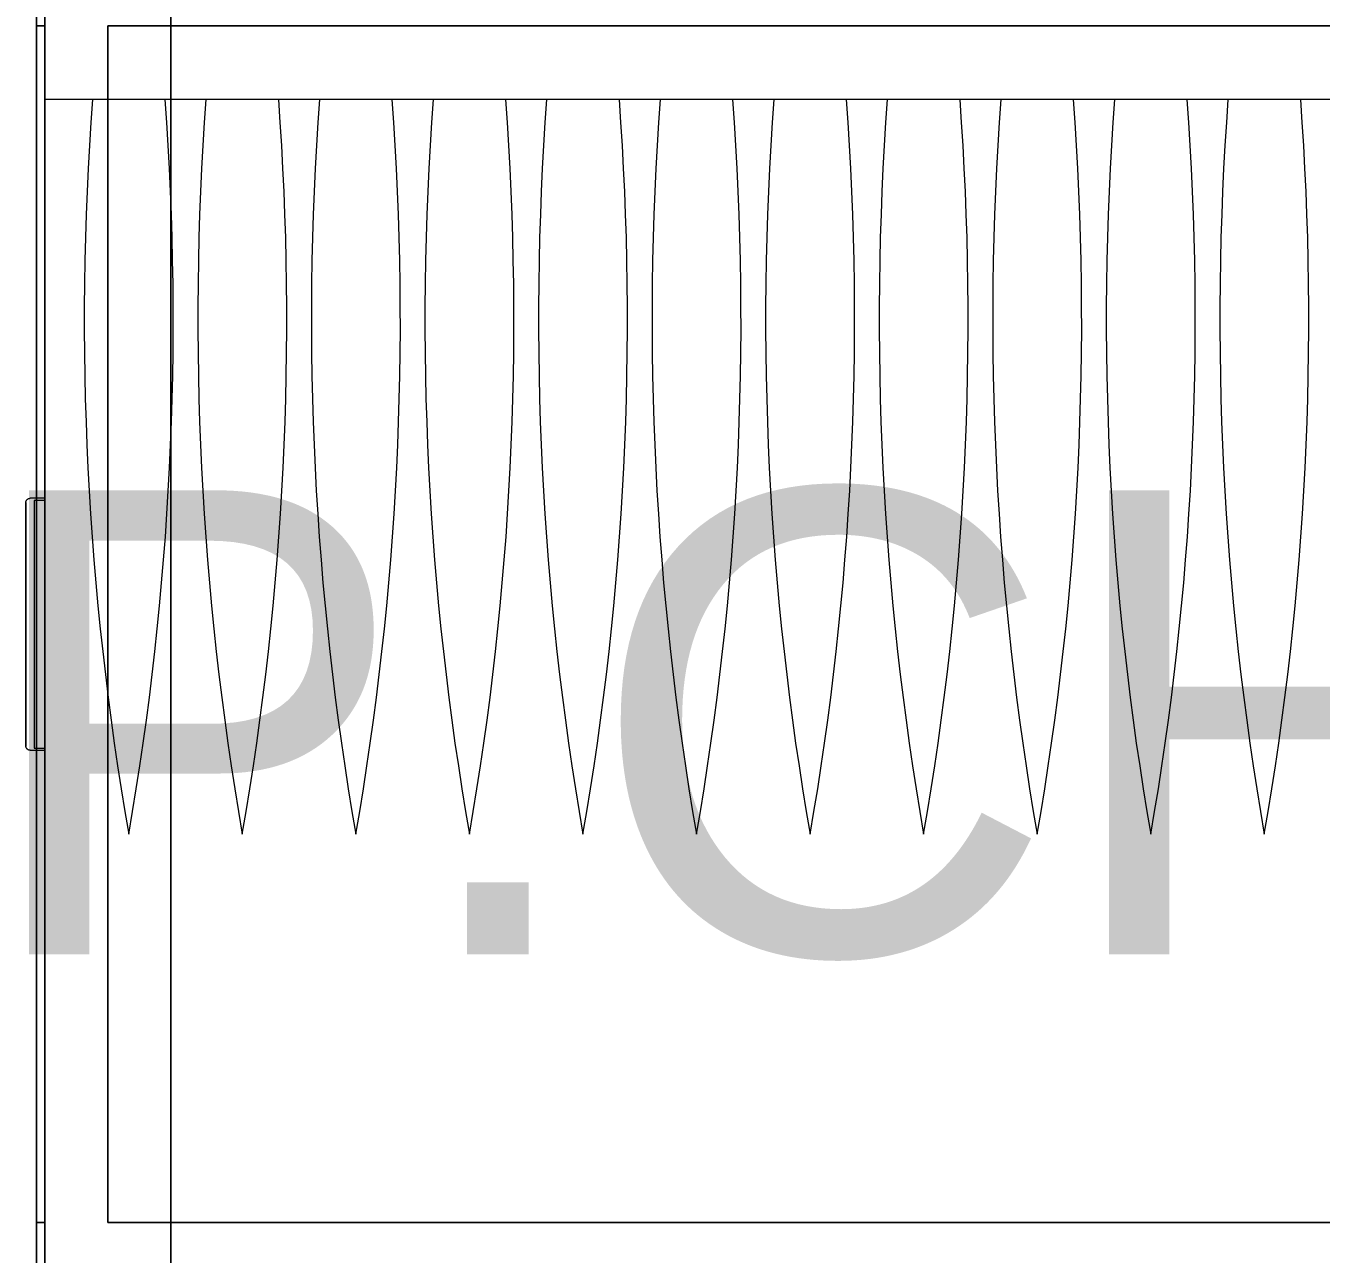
# Model space of a CAD drawing. Header units: millimetres. Extents: x -22227 to 20164, y 15335 to 61747.
# Drawn here: x -10206 to -9589, y 52338 to 52923 of the extents above; entities that cross this region are included whole.
import ezdxf

# ---------------------------------------------------------------- set-up
doc = ezdxf.new("R2010")
doc.units = ezdxf.units.MM
for name, color, linetype, lineweight in [('A-AREA-IDEN', 7, 'Continuous', 9), ('A-DETL-GENF', 7, 'Continuous', 5), ('A-DETL-THIN', 7, 'Continuous', 9), ('M-EQPM', 7, 'Continuous', 5)]:
    doc.layers.add(name, color=color, linetype=linetype, lineweight=lineweight)
doc.styles.add('Arial_3', font='arial.ttf', dxfattribs={"height": 221})

# ---------------------------------------------------------------- blocks, each defined once
blk = doc.blocks.new('AHU - 2-2150388-MẶT BẰNG BỐ TRÍ THIẾT BỊ')
at = {"layer": 'A-DETL-GENF'}
for p, q in [((-1037.5, 797.5), (-1037.5, -797.5)), ((-1037.5, 797.5), (-1037.5, -797.5)), ((-1037.5, -199.09), (-1037.5, -233.76)), ((-1037.5, -199.09), (-1037.5, -233.76)), ((-1037.5, -253.2), (-1037.5, -287.87)), ((-1037.5, -253.2), (-1037.5, -287.87)), ((-1037.5, -307.31), (-1037.5, -341.98)), ((-1037.5, -307.31), (-1037.5, -341.98)), ((-1037.5, -361.41), (-1037.5, -396.09)), ((-1037.5, -361.41), (-1037.5, -396.09)), ((-1037.5, -415.52), (-1037.5, -450.19)), ((-1037.5, -415.52), (-1037.5, -450.19)), ((-1037.5, -469.63), (-1037.5, -504.3)), ((-1037.5, -469.63), (-1037.5, -504.3)), ((-1037.5, -523.74), (-1037.5, -558.41)), ((-1037.5, -523.74), (-1037.5, -558.41)), ((-1037.5, -577.84), (-1037.5, -612.51)), ((-1037.5, -577.84), (-1037.5, -612.51)), ((-1037.5, -631.95), (-1037.5, -666.62)), ((-1037.5, -631.95), (-1037.5, -666.62)), ((-1037.5, -686.06), (-1037.5, -720.73)), ((-1037.5, -686.06), (-1037.5, -720.73)), ((-1037.5, -740.16), (-1037.5, -774.84)), ((-1037.5, -740.16), (-1037.5, -774.84)), ((-1037.5, -797.5), (-1137.5, -797.5)), ((-1037.5, -797.5), (-1137.5, -797.5))]:
    blk.add_line(p, q, dxfattribs=at)
for centre, start, end in [((-932.64, -1623.93), 80.11997, 94.20898), ((-932.64, -1623.93), 80.11997, 94.20898), ((-932.64, 1191.07), 265.79102, 279.88003), ((-932.64, 1191.07), 265.79102, 279.88003), ((-932.64, -1678.03), 80.11997, 94.20898), ((-932.64, -1678.03), 80.11997, 94.20898), ((-932.64, 1136.96), 265.79102, 279.88003), ((-932.64, 1136.96), 265.79102, 279.88003), ((-932.64, -1732.14), 80.11997, 94.20898), ((-932.64, -1732.14), 80.11997, 94.20898), ((-932.64, 1082.85), 265.79102, 279.88003), ((-932.64, 1082.85), 265.79102, 279.88003), ((-932.64, -1786.25), 80.11997, 94.20898), ((-932.64, -1786.25), 80.11997, 94.20898), ((-932.64, 1028.75), 265.79102, 279.88003), ((-932.64, 1028.75), 265.79102, 279.88003), ((-932.64, -1840.35), 80.11997, 94.20898), ((-932.64, -1840.35), 80.11997, 94.20898), ((-932.64, 974.64), 265.79102, 279.88003), ((-932.64, 974.64), 265.79102, 279.88003), ((-932.64, -1894.46), 80.11997, 94.20898), ((-932.64, -1894.46), 80.11997, 94.20898), ((-932.64, 920.53), 265.79102, 279.88003), ((-932.64, 920.53), 265.79102, 279.88003), ((-932.64, -1948.57), 80.11997, 94.20898), ((-932.64, -1948.57), 80.11997, 94.20898), ((-932.64, 866.43), 265.79102, 279.88003), ((-932.64, 866.43), 265.79102, 279.88003), ((-932.64, -2002.68), 80.11997, 94.20898), ((-932.64, -2002.68), 80.11997, 94.20898), ((-932.64, 812.32), 265.79102, 279.88003), ((-932.64, 812.32), 265.79102, 279.88003), ((-932.64, -2056.78), 80.11997, 94.20898), ((-932.64, -2056.78), 80.11997, 94.20898), ((-932.64, 758.21), 265.79102, 279.88003), ((-932.64, 758.21), 265.79102, 279.88003), ((-932.64, -2110.89), 80.11997, 94.20898), ((-932.64, -2110.89), 80.11997, 94.20898), ((-932.64, 704.1), 265.79102, 279.88003), ((-932.64, 704.1), 265.79102, 279.88003), ((-932.64, -2165), 80.11997, 94.20898), ((-932.64, -2165), 80.11997, 94.20898), ((-932.64, 650), 265.79102, 279.88003), ((-932.64, 650), 265.79102, 279.88003)]:
    blk.add_arc(centre, 1428.69, start, end, dxfattribs=at)
at = {"layer": 'A-DETL-THIN', "flags": 128}
for points in [[(-845.5, -806.5), (-845.58, -806.5), (-845.66, -806.49), (-845.74, -806.49), (-845.82, -806.47), (-845.9, -806.46), (-845.98, -806.44), (-846.05, -806.42), (-846.13, -806.4), (-846.2, -806.37), (-846.28, -806.34), (-846.35, -806.31), (-846.42, -806.27), (-846.49, -806.24), (-846.56, -806.19), (-846.63, -806.15), (-846.69, -806.1), (-846.76, -806.06), (-846.82, -806), (-846.88, -805.95), (-846.93, -805.89), (-846.99, -805.83), (-847.04, -805.77), (-847.09, -805.71), (-847.14, -805.65), (-847.18, -805.58), (-847.22, -805.51), (-847.26, -805.44), (-847.3, -805.37), (-847.33, -805.3), (-847.36, -805.22), (-847.39, -805.15), (-847.42, -805.07), (-847.44, -805), (-847.46, -804.92), (-847.47, -804.84), (-847.48, -804.76), (-847.49, -804.68), (-847.5, -804.6), (-847.5, -804.52)], [(-845.5, -806.5), (-845.58, -806.5), (-845.66, -806.49), (-845.74, -806.49), (-845.82, -806.47), (-845.9, -806.46), (-845.98, -806.44), (-846.05, -806.42), (-846.13, -806.4), (-846.2, -806.37), (-846.28, -806.34), (-846.35, -806.31), (-846.42, -806.27), (-846.49, -806.24), (-846.56, -806.19), (-846.63, -806.15), (-846.69, -806.1), (-846.76, -806.06), (-846.82, -806), (-846.88, -805.95), (-846.93, -805.89), (-846.99, -805.83), (-847.04, -805.77), (-847.09, -805.71), (-847.14, -805.65), (-847.18, -805.58), (-847.22, -805.51), (-847.26, -805.44), (-847.3, -805.37), (-847.33, -805.3), (-847.36, -805.22), (-847.39, -805.15), (-847.42, -805.07), (-847.44, -805), (-847.46, -804.92), (-847.47, -804.84), (-847.48, -804.76), (-847.49, -804.68), (-847.5, -804.6), (-847.5, -804.52)], [(-844.76, -806.5), (-844.92, -806.5), (-845.2, -806.5), (-845.39, -806.5), (-845.49, -806.5), (-845.5, -806.5)], [(-845.5, -806.5), (-845.45, -806.5), (-845.31, -806.5), (-845.08, -806.5), (-844.76, -806.5)], [(-844.76, -806.5), (-844.92, -806.5), (-845.2, -806.5), (-845.39, -806.5), (-845.49, -806.5), (-845.5, -806.5)], [(-845.5, -806.5), (-845.45, -806.5), (-845.31, -806.5), (-845.08, -806.5), (-844.76, -806.5)], [(-729.5, -806.5), (-729.55, -806.5), (-729.69, -806.5), (-729.92, -806.5), (-730.24, -806.5)], [(-730.24, -806.5), (-730.08, -806.5), (-729.8, -806.5), (-729.61, -806.5), (-729.51, -806.5), (-729.5, -806.5)], [(-729.5, -806.5), (-729.55, -806.5), (-729.69, -806.5), (-729.92, -806.5), (-730.24, -806.5)], [(-730.24, -806.5), (-730.08, -806.5), (-729.8, -806.5), (-729.61, -806.5), (-729.51, -806.5), (-729.5, -806.5)], [(-727.5, -804.58), (-727.51, -804.66), (-727.51, -804.74), (-727.53, -804.82), (-727.54, -804.9), (-727.56, -804.98), (-727.58, -805.05), (-727.6, -805.13), (-727.63, -805.2), (-727.66, -805.28), (-727.69, -805.35), (-727.73, -805.42), (-727.76, -805.49), (-727.81, -805.56), (-727.85, -805.63), (-727.9, -805.69), (-727.94, -805.76), (-728, -805.82), (-728.05, -805.88), (-728.11, -805.93), (-728.17, -805.99), (-728.23, -806.04), (-728.29, -806.09), (-728.35, -806.14), (-728.42, -806.18), (-728.49, -806.22), (-728.56, -806.26), (-728.63, -806.3), (-728.7, -806.33), (-728.78, -806.36), (-728.85, -806.39), (-728.93, -806.42), (-729, -806.44), (-729.08, -806.46), (-729.16, -806.47), (-729.24, -806.48), (-729.32, -806.49), (-729.4, -806.5), (-729.48, -806.5), (-729.5, -806.5)], [(-727.5, -804.58), (-727.51, -804.66), (-727.51, -804.74), (-727.53, -804.82), (-727.54, -804.9), (-727.56, -804.98), (-727.58, -805.05), (-727.6, -805.13), (-727.63, -805.2), (-727.66, -805.28), (-727.69, -805.35), (-727.73, -805.42), (-727.76, -805.49), (-727.81, -805.56), (-727.85, -805.63), (-727.9, -805.69), (-727.94, -805.76), (-728, -805.82), (-728.05, -805.88), (-728.11, -805.93), (-728.17, -805.99), (-728.23, -806.04), (-728.29, -806.09), (-728.35, -806.14), (-728.42, -806.18), (-728.49, -806.22), (-728.56, -806.26), (-728.63, -806.3), (-728.7, -806.33), (-728.78, -806.36), (-728.85, -806.39), (-728.93, -806.42), (-729, -806.44), (-729.08, -806.46), (-729.16, -806.47), (-729.24, -806.48), (-729.32, -806.49), (-729.4, -806.5), (-729.48, -806.5), (-729.5, -806.5)]]:
    blk.add_lwpolyline(points, dxfattribs=at)
at = {"layer": 'M-EQPM'}
for p, q in [((-1072.5, -767.5), (-1072.5, 767.5)), ((-1072.5, 767.5), (-1072.5, -767.5)), ((-1072.5, -767.5), (-1072.5, 767.5)), ((-1072.5, 767.5), (-1072.5, -767.5)), ((-502.5, -767.5), (-502.5, 767.5)), ((-502.5, 767.5), (-502.5, -767.5)), ((-502.5, -767.5), (-502.5, 767.5)), ((-502.5, 767.5), (-502.5, -767.5)), ((-1712.5, -737.5), (1712.5, -737.5)), ((1712.5, -737.5), (-1712.5, -737.5)), ((-1712.5, -737.5), (1712.5, -737.5)), ((1712.5, -737.5), (-1712.5, -737.5)), ((-502.5, -767.5), (-1072.5, -767.5)), ((-1072.5, -767.5), (-502.5, -767.5)), ((-502.5, -767.5), (-1072.5, -767.5)), ((-1072.5, -767.5), (-502.5, -767.5)), ((1716.5, -801.5), (-1716.5, -801.5)), ((-1716.5, -801.5), (1716.5, -801.5)), ((1716.5, -801.5), (-1716.5, -801.5)), ((-1716.5, -801.5), (1716.5, -801.5)), ((-1712.5, -797.5), (1712.5, -797.5)), ((1712.5, -797.5), (-1712.5, -797.5)), ((1712.5, -797.5), (-1712.5, -797.5)), ((1712.5, -797.5), (-1712.5, -797.5)), ((-1712.5, -797.5), (1712.5, -797.5)), ((-1712.5, -797.5), (1712.5, -797.5)), ((1712.5, -797.5), (-1712.5, -797.5)), ((1712.5, -797.5), (-1712.5, -797.5)), ((1712.5, -797.5), (-1712.5, -797.5)), ((-1712.5, -797.5), (1712.5, -797.5)), ((-1072.5, -797.5), (-1522.5, -797.5)), ((-1522.5, -797.5), (-1072.5, -797.5)), ((-1072.5, -797.5), (-1522.5, -797.5)), ((-1522.5, -797.5), (-1072.5, -797.5)), ((-1072.5, -801.5), (-1522.5, -801.5)), ((-1522.5, -801.5), (-1072.5, -801.5)), ((-1072.5, -801.5), (-1522.5, -801.5)), ((-1522.5, -801.5), (-1072.5, -801.5)), ((-1072.5, -801.5), (-1072.5, -797.5)), ((-1072.5, -797.5), (-1072.5, -801.5)), ((-502.5, -797.5), (-1072.5, -797.5)), ((-1072.5, -801.5), (-1072.5, -797.5)), ((-1072.5, -797.5), (-502.5, -797.5)), ((-1072.5, -797.5), (-1072.5, -801.5)), ((-1072.5, -801.5), (-1072.5, -797.5)), ((-1072.5, -797.5), (-1072.5, -801.5)), ((-502.5, -797.5), (-1072.5, -797.5)), ((-1072.5, -801.5), (-1072.5, -797.5)), ((-1072.5, -797.5), (-502.5, -797.5)), ((-1072.5, -797.5), (-1072.5, -801.5)), ((-502.5, -801.5), (-1072.5, -801.5)), ((-1072.5, -801.5), (-502.5, -801.5)), ((-502.5, -801.5), (-1072.5, -801.5)), ((-1072.5, -801.5), (-502.5, -801.5)), ((-847.5, -797.5), (-847.5, -804.5)), ((-847.5, -797.5), (-727.5, -797.5)), ((-727.5, -797.5), (-847.5, -797.5)), ((-847.5, -797.5), (-847.5, -804.5)), ((-847.5, -797.5), (-727.5, -797.5)), ((-727.5, -797.5), (-847.5, -797.5)), ((-846.5, -797.5), (-846.5, -802.5)), ((-728.5, -797.5), (-846.5, -797.5)), ((-728.5, -797.5), (-846.5, -797.5)), ((-846.5, -797.5), (-846.5, -802.5)), ((-728.5, -797.5), (-846.5, -797.5)), ((-728.5, -797.5), (-846.5, -797.5)), ((-731.5, -797.5), (-843.5, -797.5)), ((-731.5, -797.5), (-843.5, -797.5)), ((-731.5, -797.5), (-843.5, -797.5)), ((-731.5, -797.5), (-843.5, -797.5)), ((-728.5, -802.5), (-728.5, -797.5)), ((-728.5, -802.5), (-728.5, -797.5)), ((-727.5, -804.5), (-727.5, -797.5)), ((-727.5, -804.5), (-727.5, -797.5)), ((-502.5, -797.5), (-502.5, -801.5)), ((-502.5, -801.5), (-502.5, -797.5)), ((-502.5, -797.5), (-502.5, -801.5)), ((-502.5, -801.5), (-502.5, -797.5)), ((-846.5, -802.5), (-728.5, -802.5)), ((-846.5, -802.5), (-728.5, -802.5)), ((-846.5, -802.5), (-728.5, -802.5)), ((-846.5, -802.5), (-728.5, -802.5))]:
    blk.add_line(p, q, dxfattribs=at)
at = {"layer": 'M-EQPM', "flags": 128}
for points in [[(-845.5, -806.5), (-845.58, -806.5), (-845.66, -806.49), (-845.74, -806.49), (-845.82, -806.47), (-845.9, -806.46), (-845.98, -806.44), (-846.05, -806.42), (-846.13, -806.4), (-846.2, -806.37), (-846.28, -806.34), (-846.35, -806.31), (-846.42, -806.27), (-846.49, -806.24), (-846.56, -806.19), (-846.63, -806.15), (-846.69, -806.1), (-846.76, -806.06), (-846.82, -806), (-846.88, -805.95), (-846.93, -805.89), (-846.99, -805.83), (-847.04, -805.77), (-847.09, -805.71), (-847.14, -805.65), (-847.18, -805.58), (-847.22, -805.51), (-847.26, -805.44), (-847.3, -805.37), (-847.33, -805.3), (-847.36, -805.22), (-847.39, -805.15), (-847.42, -805.07), (-847.44, -805), (-847.46, -804.92), (-847.47, -804.84), (-847.48, -804.76), (-847.49, -804.68), (-847.5, -804.6), (-847.5, -804.52), (-847.5, -804.5)], [(-845.5, -806.5), (-845.58, -806.5), (-845.66, -806.49), (-845.74, -806.49), (-845.82, -806.47), (-845.9, -806.46), (-845.98, -806.44), (-846.05, -806.42), (-846.13, -806.4), (-846.2, -806.37), (-846.28, -806.34), (-846.35, -806.31), (-846.42, -806.27), (-846.49, -806.24), (-846.56, -806.19), (-846.63, -806.15), (-846.69, -806.1), (-846.76, -806.06), (-846.82, -806), (-846.88, -805.95), (-846.93, -805.89), (-846.99, -805.83), (-847.04, -805.77), (-847.09, -805.71), (-847.14, -805.65), (-847.18, -805.58), (-847.22, -805.51), (-847.26, -805.44), (-847.3, -805.37), (-847.33, -805.3), (-847.36, -805.22), (-847.39, -805.15), (-847.42, -805.07), (-847.44, -805), (-847.46, -804.92), (-847.47, -804.84), (-847.48, -804.76), (-847.49, -804.68), (-847.5, -804.6), (-847.5, -804.52), (-847.5, -804.5)], [(-729.5, -806.5), (-729.55, -806.5), (-729.69, -806.5), (-729.92, -806.5), (-730.24, -806.5), (-730.66, -806.5), (-731.16, -806.5), (-731.76, -806.5), (-732.44, -806.5), (-733.22, -806.5), (-734.08, -806.5), (-735.02, -806.5), (-736.05, -806.5), (-737.17, -806.5), (-738.36, -806.5), (-739.63, -806.5), (-740.98, -806.5), (-742.4, -806.5), (-743.9, -806.5), (-745.46, -806.5), (-747.09, -806.5), (-748.79, -806.5), (-750.55, -806.5), (-752.36, -806.5), (-754.24, -806.5), (-756.16, -806.5), (-758.14, -806.5), (-760.16, -806.5), (-762.23, -806.5), (-764.34, -806.5), (-766.48, -806.5), (-768.66, -806.5), (-770.87, -806.5), (-773.11, -806.5), (-775.36, -806.5), (-777.64, -806.5), (-779.94, -806.5), (-782.24, -806.5), (-784.56, -806.5), (-786.87, -806.5), (-789.19, -806.5), (-791.51, -806.5), (-793.82, -806.5), (-796.12, -806.5), (-798.41, -806.5), (-800.68, -806.5), (-802.93, -806.5), (-805.15, -806.5), (-807.34, -806.5), (-809.51, -806.5), (-811.64, -806.5), (-813.73, -806.5), (-815.77, -806.5), (-817.78, -806.5), (-819.73, -806.5), (-821.63, -806.5), (-823.48, -806.5), (-825.27, -806.5), (-827, -806.5), (-828.67, -806.5), (-830.27, -806.5), (-831.8, -806.5), (-833.26, -806.5), (-834.65, -806.5), (-835.96, -806.5), (-837.2, -806.5), (-838.36, -806.5), (-839.43, -806.5), (-840.42, -806.5), (-841.33, -806.5), (-842.15, -806.5), (-842.88, -806.5), (-843.53, -806.5), (-844.08, -806.5), (-844.55, -806.5), (-844.92, -806.5), (-845.2, -806.5), (-845.39, -806.5), (-845.49, -806.5), (-845.5, -806.5)], [(-845.5, -806.5), (-845.45, -806.5), (-845.31, -806.5), (-845.08, -806.5), (-844.76, -806.5), (-844.34, -806.5), (-843.84, -806.5), (-843.24, -806.5), (-842.56, -806.5), (-841.78, -806.5), (-840.92, -806.5), (-839.98, -806.5), (-838.95, -806.5), (-837.83, -806.5), (-836.64, -806.5), (-835.37, -806.5), (-834.02, -806.5), (-832.6, -806.5), (-831.1, -806.5), (-829.54, -806.5), (-827.91, -806.5), (-826.21, -806.5), (-824.45, -806.5), (-822.64, -806.5), (-820.76, -806.5), (-818.84, -806.5), (-816.86, -806.5), (-814.84, -806.5), (-812.77, -806.5), (-810.66, -806.5), (-808.52, -806.5), (-806.34, -806.5), (-804.13, -806.5), (-801.89, -806.5), (-799.64, -806.5), (-797.36, -806.5), (-795.06, -806.5), (-792.76, -806.5), (-790.44, -806.5), (-788.13, -806.5), (-785.81, -806.5), (-783.49, -806.5), (-781.18, -806.5), (-778.88, -806.5), (-776.59, -806.5), (-774.32, -806.5), (-772.07, -806.5), (-769.85, -806.5), (-767.66, -806.5), (-765.49, -806.5), (-763.36, -806.5), (-761.27, -806.5), (-759.23, -806.5), (-757.22, -806.5), (-755.27, -806.5), (-753.37, -806.5), (-751.52, -806.5), (-749.73, -806.5), (-748, -806.5), (-746.33, -806.5), (-744.73, -806.5), (-743.2, -806.5), (-741.74, -806.5), (-740.35, -806.5), (-739.04, -806.5), (-737.8, -806.5), (-736.64, -806.5), (-735.57, -806.5), (-734.58, -806.5), (-733.67, -806.5), (-732.85, -806.5), (-732.12, -806.5), (-731.47, -806.5), (-730.92, -806.5), (-730.45, -806.5), (-730.08, -806.5), (-729.8, -806.5), (-729.61, -806.5), (-729.51, -806.5), (-729.5, -806.5)], [(-729.5, -806.5), (-729.55, -806.5), (-729.69, -806.5), (-729.92, -806.5), (-730.24, -806.5), (-730.66, -806.5), (-731.16, -806.5), (-731.76, -806.5), (-732.44, -806.5), (-733.22, -806.5), (-734.08, -806.5), (-735.02, -806.5), (-736.05, -806.5), (-737.17, -806.5), (-738.36, -806.5), (-739.63, -806.5), (-740.98, -806.5), (-742.4, -806.5), (-743.9, -806.5), (-745.46, -806.5), (-747.09, -806.5), (-748.79, -806.5), (-750.55, -806.5), (-752.36, -806.5), (-754.24, -806.5), (-756.16, -806.5), (-758.14, -806.5), (-760.16, -806.5), (-762.23, -806.5), (-764.34, -806.5), (-766.48, -806.5), (-768.66, -806.5), (-770.87, -806.5), (-773.11, -806.5), (-775.36, -806.5), (-777.64, -806.5), (-779.94, -806.5), (-782.24, -806.5), (-784.56, -806.5), (-786.87, -806.5), (-789.19, -806.5), (-791.51, -806.5), (-793.82, -806.5), (-796.12, -806.5), (-798.41, -806.5), (-800.68, -806.5), (-802.93, -806.5), (-805.15, -806.5), (-807.34, -806.5), (-809.51, -806.5), (-811.64, -806.5), (-813.73, -806.5), (-815.77, -806.5), (-817.78, -806.5), (-819.73, -806.5), (-821.63, -806.5), (-823.48, -806.5), (-825.27, -806.5), (-827, -806.5), (-828.67, -806.5), (-830.27, -806.5), (-831.8, -806.5), (-833.26, -806.5), (-834.65, -806.5), (-835.96, -806.5), (-837.2, -806.5), (-838.36, -806.5), (-839.43, -806.5), (-840.42, -806.5), (-841.33, -806.5), (-842.15, -806.5), (-842.88, -806.5), (-843.53, -806.5), (-844.08, -806.5), (-844.55, -806.5), (-844.92, -806.5), (-845.2, -806.5), (-845.39, -806.5), (-845.49, -806.5), (-845.5, -806.5)], [(-845.5, -806.5), (-845.45, -806.5), (-845.31, -806.5), (-845.08, -806.5), (-844.76, -806.5), (-844.34, -806.5), (-843.84, -806.5), (-843.24, -806.5), (-842.56, -806.5), (-841.78, -806.5), (-840.92, -806.5), (-839.98, -806.5), (-838.95, -806.5), (-837.83, -806.5), (-836.64, -806.5), (-835.37, -806.5), (-834.02, -806.5), (-832.6, -806.5), (-831.1, -806.5), (-829.54, -806.5), (-827.91, -806.5), (-826.21, -806.5), (-824.45, -806.5), (-822.64, -806.5), (-820.76, -806.5), (-818.84, -806.5), (-816.86, -806.5), (-814.84, -806.5), (-812.77, -806.5), (-810.66, -806.5), (-808.52, -806.5), (-806.34, -806.5), (-804.13, -806.5), (-801.89, -806.5), (-799.64, -806.5), (-797.36, -806.5), (-795.06, -806.5), (-792.76, -806.5), (-790.44, -806.5), (-788.13, -806.5), (-785.81, -806.5), (-783.49, -806.5), (-781.18, -806.5), (-778.88, -806.5), (-776.59, -806.5), (-774.32, -806.5), (-772.07, -806.5), (-769.85, -806.5), (-767.66, -806.5), (-765.49, -806.5), (-763.36, -806.5), (-761.27, -806.5), (-759.23, -806.5), (-757.22, -806.5), (-755.27, -806.5), (-753.37, -806.5), (-751.52, -806.5), (-749.73, -806.5), (-748, -806.5), (-746.33, -806.5), (-744.73, -806.5), (-743.2, -806.5), (-741.74, -806.5), (-740.35, -806.5), (-739.04, -806.5), (-737.8, -806.5), (-736.64, -806.5), (-735.57, -806.5), (-734.58, -806.5), (-733.67, -806.5), (-732.85, -806.5), (-732.12, -806.5), (-731.47, -806.5), (-730.92, -806.5), (-730.45, -806.5), (-730.08, -806.5), (-729.8, -806.5), (-729.61, -806.5), (-729.51, -806.5), (-729.5, -806.5)], [(-727.5, -804.5), (-727.5, -804.58), (-727.51, -804.66), (-727.51, -804.74), (-727.53, -804.82), (-727.54, -804.9), (-727.56, -804.98), (-727.58, -805.05), (-727.6, -805.13), (-727.63, -805.2), (-727.66, -805.28), (-727.69, -805.35), (-727.73, -805.42), (-727.76, -805.49), (-727.81, -805.56), (-727.85, -805.63), (-727.9, -805.69), (-727.94, -805.76), (-728, -805.82), (-728.05, -805.88), (-728.11, -805.93), (-728.17, -805.99), (-728.23, -806.04), (-728.29, -806.09), (-728.35, -806.14), (-728.42, -806.18), (-728.49, -806.22), (-728.56, -806.26), (-728.63, -806.3), (-728.7, -806.33), (-728.78, -806.36), (-728.85, -806.39), (-728.93, -806.42), (-729, -806.44), (-729.08, -806.46), (-729.16, -806.47), (-729.24, -806.48), (-729.32, -806.49), (-729.4, -806.5), (-729.48, -806.5), (-729.5, -806.5)], [(-727.5, -804.5), (-727.5, -804.58), (-727.51, -804.66), (-727.51, -804.74), (-727.53, -804.82), (-727.54, -804.9), (-727.56, -804.98), (-727.58, -805.05), (-727.6, -805.13), (-727.63, -805.2), (-727.66, -805.28), (-727.69, -805.35), (-727.73, -805.42), (-727.76, -805.49), (-727.81, -805.56), (-727.85, -805.63), (-727.9, -805.69), (-727.94, -805.76), (-728, -805.82), (-728.05, -805.88), (-728.11, -805.93), (-728.17, -805.99), (-728.23, -806.04), (-728.29, -806.09), (-728.35, -806.14), (-728.42, -806.18), (-728.49, -806.22), (-728.56, -806.26), (-728.63, -806.3), (-728.7, -806.33), (-728.78, -806.36), (-728.85, -806.39), (-728.93, -806.42), (-729, -806.44), (-729.08, -806.46), (-729.16, -806.47), (-729.24, -806.48), (-729.32, -806.49), (-729.4, -806.5), (-729.48, -806.5), (-729.5, -806.5)]]:
    blk.add_lwpolyline(points, dxfattribs=at)
blk = doc.blocks.new('AK-SGS-M3-Hrvt_rvt-1-MẶT BẰNG BỐ TRÍ THIẾT BỊ')
at = {"layer": 'M-EQPM', "lineweight": 9, "rotation": 270.0000000000001}
blk.add_blockref('AHU - 2-2150388-MẶT BẰNG BỐ TRÍ THIẾT BỊ', (-9399.78, 51850.94), dxfattribs=at)
blk.add_blockref('AHU - 2-2150388-MẶT BẰNG BỐ TRÍ THIẾT BỊ', (-9399.78, 51850.94), dxfattribs=at)
blk.add_blockref('AHU - 2-2150388-MẶT BẰNG BỐ TRÍ THIẾT BỊ', (-9399.78, 51850.94), dxfattribs=at)

msp = doc.modelspace()

# ---------------------------------------------------------------- block references
at = {"lineweight": 5}
msp.add_blockref('AK-SGS-M3-Hrvt_rvt-1-MẶT BẰNG BỐ TRÍ THIẾT BỊ', (0, 0), dxfattribs=at)

# ---------------------------------------------------------------- texts
at = {"layer": 'A-AREA-IDEN', "insert": (-8960.96, 52432.46), "char_height": 221, "width": 2507.5, "attachment_point": 8, "line_spacing_factor": 0.936439, "style": 'Arial_3'}
msp.add_mtext('\\pxqc,t9.76923,19.53846,29.30769,39.07692,48.84615,58.61538,68.38462,78.15385,87.92308,97.69231,107.46154,117.23077,127,136.76923,146.53846,156.30769,166.07692,175.84615,185.61538,195.38462,205.15385,214.92308,224.69231,234.46154,244.23077,254,263.76923,273.53846,283.30769,293.07692,302.84615,312.61538;{P.CHUẨN BỊ MẪU}', dxfattribs=at)

doc.saveas('drawing.dxf')
